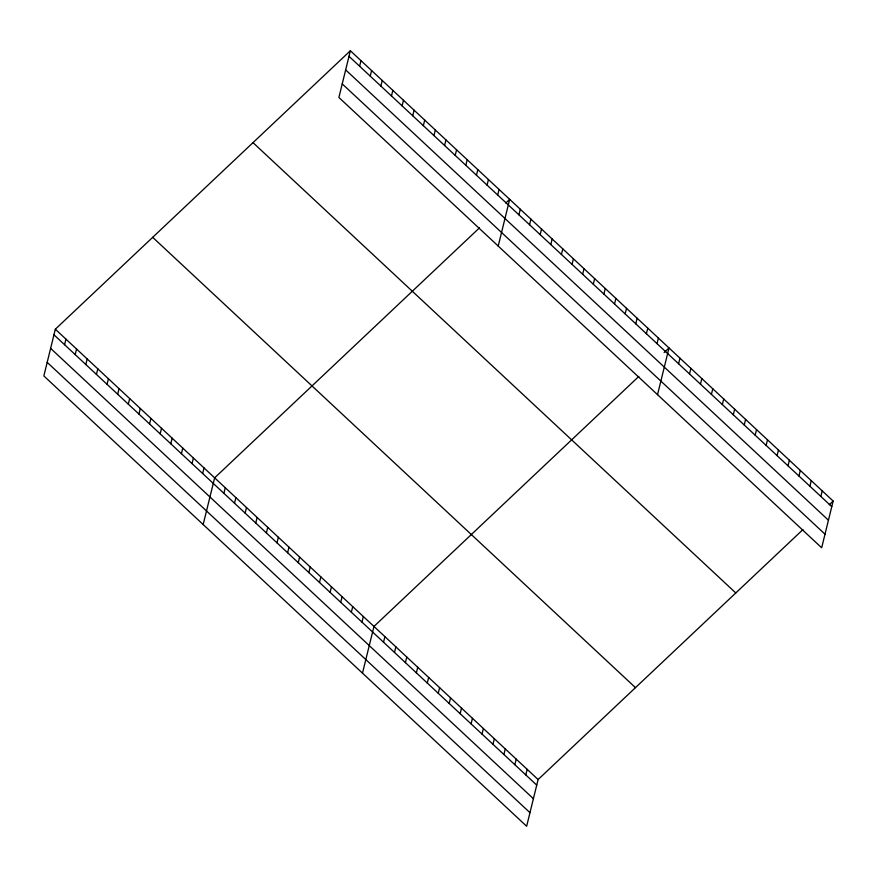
<?xml version="1.0" encoding="UTF-8"?>
<svg xmlns="http://www.w3.org/2000/svg" width="877" height="877" viewBox="0 0 877 877"><rect width="100%" height="100%" fill="white"/><g stroke="black" fill="none" stroke-linecap="round" stroke-linejoin="round"><path stroke-width="1.32" d="M350.362 50.745L338.895 97.457L821.672 547.774L833.15 501.063L350.362 50.745L55.328 329.226L43.85 375.937L526.638 826.255L538.105 779.543L802.97 529.555M64.58 344.705L65.939 339.136M75.192 354.615L76.562 349.035M85.814 364.525L87.185 358.945M96.437 374.424L97.807 368.855M107.06 384.334L108.43 378.754M117.682 394.244L119.053 388.664M128.305 404.154L129.675 398.575M138.928 414.054L140.298 408.485M149.539 423.964L150.91 418.384M160.162 433.874L161.532 428.294M170.785 443.773L172.155 438.204M181.407 453.683L182.778 448.114M192.03 463.593L193.4 458.013M202.653 473.503L204.023 467.923M203.168 524.545L214.646 477.833L479.5 227.834M223.898 493.312L225.268 487.733M234.51 503.223L235.88 497.643M245.132 513.122L246.503 507.553M359.614 66.224L360.984 60.656M255.755 523.032L257.125 517.463M370.237 76.135L371.607 70.555M266.378 532.942L267.748 527.362M380.859 86.045L382.229 80.465M277 542.852L278.371 537.272M391.482 95.944L392.852 90.375M287.623 552.751L288.993 547.182M402.104 105.854L403.475 100.285M298.246 562.661L299.616 557.081M412.727 115.764L414.097 110.184M308.868 572.571L310.228 566.991M423.35 125.674L424.72 120.094M319.48 582.481L320.85 576.902M433.962 135.573L435.332 130.004M330.103 592.381L331.473 586.812M444.584 145.483L445.954 139.903M340.725 602.291L342.096 596.711M455.207 155.393L456.577 149.814M351.348 612.201L352.718 606.621M465.83 165.293L467.2 159.724M361.971 622.1L363.341 616.531M476.452 175.203L477.822 169.634M362.486 673.141L373.964 626.441L638.818 376.441M487.075 185.113L488.445 179.533M383.534 642.216L384.904 636.647M497.697 195.023L499.068 189.443M394.475 652.422L395.845 646.853M498.213 246.064L509.68 199.353L505.788 203.025M405.415 662.628L406.785 657.059M518.932 214.832L520.302 209.252M416.367 672.845L417.737 667.265M529.555 224.742L530.925 219.162M427.307 683.051L428.678 677.472M540.177 234.652L541.548 229.072M438.248 693.258L439.618 687.678M550.8 244.551L552.17 238.982M449.188 703.464L450.559 697.884M561.423 254.462L562.793 248.882M460.14 713.67L461.51 708.09M572.045 264.372L573.415 258.792M471.081 723.876L472.451 718.296M582.668 274.271L584.038 268.702M482.021 734.082L483.391 728.513M593.291 284.181L594.65 278.612M492.962 744.288L494.332 738.719M603.902 294.091L605.273 288.511M503.913 754.494L505.273 748.925M614.525 304.001L615.895 298.421M625.148 313.9L626.518 308.331M514.854 764.711L516.224 759.131M635.77 323.81L637.14 318.23M525.794 774.917L527.165 769.337M646.393 333.72L647.763 328.141M657.016 343.62L658.386 338.051M657.531 394.672L669.008 347.961L664.13 352.554M678.579 363.736L679.949 358.167M689.519 373.942L690.89 368.373M700.46 384.159L701.83 378.579M711.411 394.365L712.771 388.785M722.352 404.571L723.722 398.991M733.293 414.777L734.663 409.197M744.233 424.983L745.603 419.403M755.174 435.189L756.544 429.609M766.125 445.395L767.496 439.826M777.066 455.601L778.436 450.033M788.006 465.808L789.377 460.239M798.947 476.014L800.317 470.445M809.899 486.231L811.269 480.651M820.839 496.437L822.209 490.857M829.258 504.735L833.15 501.063M349.002 56.325L831.78 506.643M345.659 69.897L828.447 520.214M342.227 83.885L825.016 534.203M253.004 142.644L735.781 592.962M152.686 237.327L635.474 687.645M55.328 329.226L538.105 779.543M53.957 334.795L536.735 785.123M50.625 348.377L533.402 798.695M47.183 362.365L529.971 812.683"/></g></svg>
